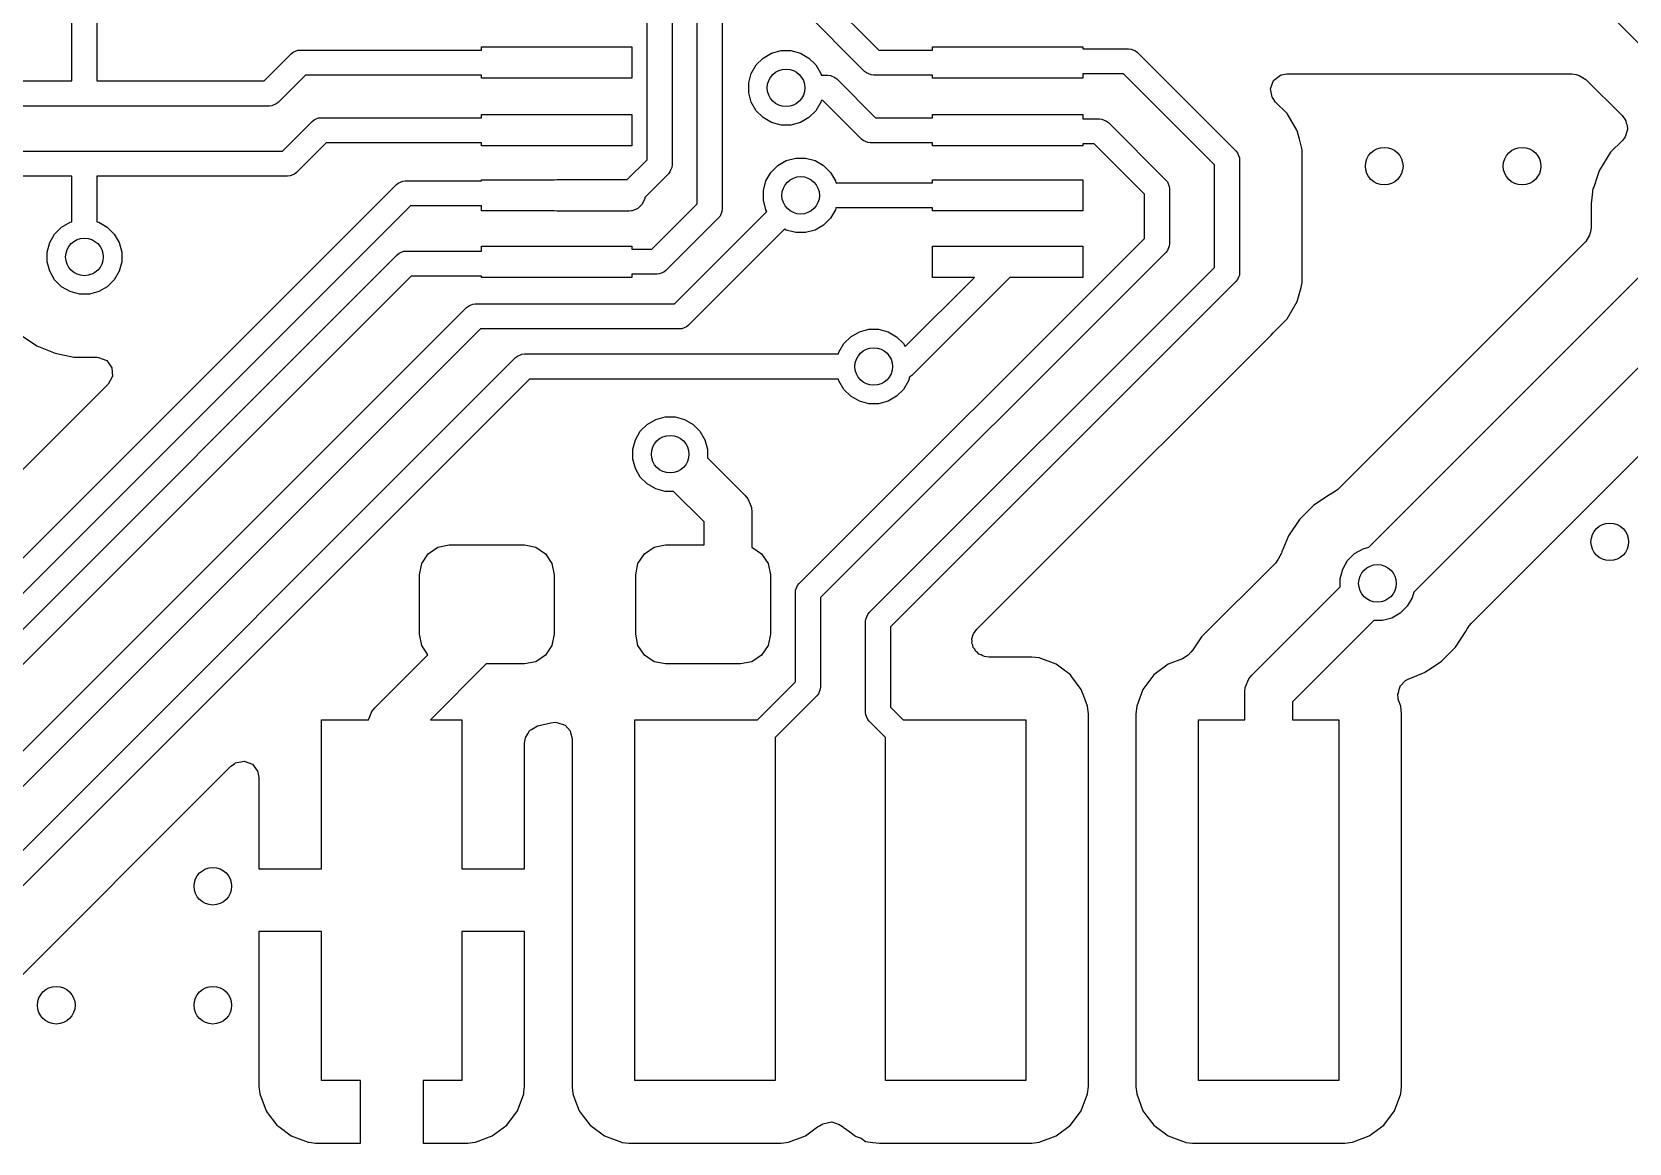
# Model space of a CAD drawing. Header units: millimetres. Extents: x 87.7 to 142.1, y -85.2 to -61.4.
# Drawn here: x 122.31 to 135.05, y -76.3 to -67.43 of the extents above; entities that cross this region are included whole.
import ezdxf

# ---------------------------------------------------------------- set-up
doc = ezdxf.new("R2010")
doc.units = ezdxf.units.MM
doc.layers.add('F.Cu', color=13, linetype='CONTINUOUS', true_color=0xc83434)

msp = doc.modelspace()

# ---------------------------------------------------------------- linework, layer by layer
at = {"layer": 'F.Cu', "linetype": 'CONTINUOUS'}
for p, q in [((127.4154, -64.3344), (127.4154, -68.490148)), ((122.625, -67.82), (122.625, -64.414238)), ((122.825, -64.45566), (122.825, -67.82)), ((127.2154, -68.448726), (127.2154, -64.524)), ((127.6154, -68.801778), (127.6154, -64.6136)), ((127.8154, -64.655021), (127.8154, -68.8432)), ((128.5945, -67.103078), (129.064622, -67.5732)), ((128.952489, -67.743911), (128.453078, -67.2445)), ((135.524908, -67.914711), (134.873396, -67.2632)), ((125.8954, -67.5732), (125.8954, -67.5482)), ((125.8954, -67.5482), (127.0954, -67.5482)), ((127.0954, -67.5482), (127.0954, -67.7982)), ((129.4954, -67.5732), (129.4954, -67.5482)), ((129.4954, -67.5482), (130.6954, -67.5482)), ((130.6954, -67.5482), (130.6954, -67.5632)), ((130.6954, -67.5632), (131.05918, -67.5632)), ((131.05918, -67.5632), (131.078689, -67.565121)), ((131.078689, -67.565121), (131.114737, -67.580053)), ((124.158578, -67.82), (124.376089, -67.602489)), ((124.376089, -67.602489), (124.391243, -67.590053)), ((124.391243, -67.590053), (124.427291, -67.575121)), ((124.427291, -67.575121), (124.4468, -67.5732)), ((124.4468, -67.5732), (125.8954, -67.5732)), ((128.047836, -67.760195), (128.086994, -67.692372)), ((128.086994, -67.692372), (128.142372, -67.636994)), ((128.142372, -67.636994), (128.210195, -67.597836)), ((128.210195, -67.597836), (128.285842, -67.577567)), ((128.285842, -67.577567), (128.364158, -67.577567)), ((128.364158, -67.577567), (128.439805, -67.597836)), ((128.439805, -67.597836), (128.507628, -67.636994)), ((128.507628, -67.636994), (128.563006, -67.692372)), ((128.563006, -67.692372), (128.602164, -67.760195)), ((129.064622, -67.5732), (129.4954, -67.5732)), ((131.114737, -67.580053), (131.129891, -67.592489)), ((131.129891, -67.592489), (131.916255, -68.378854)), ((115.357401, -67.82), (122.625, -67.82)), ((122.825, -67.82), (124.158578, -67.82)), ((124.488222, -67.7732), (124.270711, -67.990711)), ((125.8954, -67.7732), (124.488222, -67.7732)), ((125.8954, -67.7982), (125.8954, -67.7732)), ((127.0954, -67.7982), (125.8954, -67.7982)), ((128.027567, -67.835842), (128.047836, -67.760195)), ((128.602164, -67.760195), (128.606131, -67.775)), ((128.606131, -67.775), (128.659314, -67.775)), ((128.659314, -67.775), (128.678823, -67.776921)), ((128.678823, -67.776921), (128.714871, -67.791853)), ((128.714871, -67.791853), (128.730025, -67.804289)), ((128.730025, -67.804289), (129.038937, -68.1132)), ((128.967643, -67.756347), (128.952489, -67.743911)), ((129.003691, -67.771279), (128.967643, -67.756347)), ((129.0232, -67.7732), (129.003691, -67.771279)), ((129.4954, -67.7732), (129.0232, -67.7732)), ((129.4954, -67.7982), (129.4954, -67.7732)), ((130.6954, -67.7982), (129.4954, -67.7982)), ((131.017758, -67.7632), (130.6954, -67.7632)), ((130.6954, -67.7632), (130.6954, -67.7982)), ((131.745544, -68.490985), (131.017758, -67.7632)), ((132.191779, -67.881543), (132.216191, -67.816077)), ((132.216191, -67.816077), (132.272119, -67.774203)), ((132.272119, -67.774203), (132.276003, -67.772754)), ((132.276003, -67.772754), (132.279339, -67.771511)), ((132.279339, -67.771511), (132.322653, -67.7637)), ((132.322653, -67.7637), (134.596891, -67.7637)), ((134.596891, -67.7637), (134.631823, -67.768721)), ((134.631823, -67.768721), (134.657067, -67.776134)), ((134.657067, -67.776134), (134.709813, -67.80743)), ((134.709813, -67.80743), (134.999056, -68.096674)), ((128.027567, -67.914158), (128.027567, -67.835842)), ((128.047836, -67.989805), (128.027567, -67.914158)), ((132.206635, -67.949812), (132.191779, -67.881543)), ((122.725, -68.02), (115.31598, -68.02)), ((124.2, -68.02), (122.725, -68.02)), ((124.219509, -68.018079), (124.2, -68.02)), ((124.255557, -68.003147), (124.219509, -68.018079)), ((124.270711, -67.990711), (124.255557, -68.003147)), ((128.086994, -68.057628), (128.047836, -67.989805)), ((128.142372, -68.113006), (128.086994, -68.057628)), ((128.563006, -68.057628), (128.507628, -68.113006)), ((128.602164, -67.989805), (128.563006, -68.057628)), ((128.606131, -67.975), (128.602164, -67.989805)), ((128.617892, -67.975), (128.606131, -67.975)), ((128.926805, -68.283911), (128.617892, -67.975)), ((132.208399, -67.953043), (132.206635, -67.949812)), ((132.212057, -67.959741), (132.208399, -67.953043)), ((132.233204, -67.987987), (132.212057, -67.959741)), ((132.326057, -68.08084), (132.233204, -67.987987)), ((124.304978, -68.38), (124.542489, -68.142489)), ((124.542489, -68.142489), (124.557642, -68.130053)), ((124.557642, -68.130053), (124.570018, -68.124927)), ((124.570018, -68.124927), (124.593691, -68.115121)), ((124.593691, -68.115121), (124.6132, -68.1132)), ((124.6132, -68.1132), (125.8954, -68.1132)), ((125.8954, -68.1132), (125.8954, -68.0882)), ((125.8954, -68.0882), (127.0954, -68.0882)), ((127.0954, -68.0882), (127.0954, -68.3382)), ((128.210195, -68.152164), (128.142372, -68.113006)), ((128.285842, -68.172433), (128.210195, -68.152164)), ((128.364158, -68.172433), (128.285842, -68.172433)), ((128.439805, -68.152164), (128.364158, -68.172433)), ((128.507628, -68.113006), (128.439805, -68.152164)), ((129.038937, -68.1132), (129.4954, -68.1132)), ((129.4954, -68.1132), (129.4954, -68.0882)), ((129.4954, -68.0882), (130.6954, -68.0882)), ((130.6954, -68.0882), (130.6954, -68.1232)), ((130.6954, -68.1232), (130.82722, -68.1232)), ((130.82722, -68.1232), (130.846729, -68.125121)), ((130.846729, -68.125121), (130.882777, -68.140053)), ((130.882777, -68.140053), (130.897931, -68.152489)), ((130.897931, -68.152489), (131.356255, -68.610813)), ((132.326062, -68.080846), (132.326057, -68.08084)), ((132.326068, -68.080854), (132.326062, -68.080846)), ((132.402776, -68.213719), (132.326068, -68.080854)), ((134.999056, -68.096674), (135.020206, -68.124927)), ((135.020206, -68.124927), (135.027699, -68.138649)), ((135.027699, -68.138649), (135.031488, -68.156066)), ((135.031488, -68.156066), (135.040033, -68.171712)), ((135.040033, -68.171712), (135.042553, -68.206917)), ((124.654622, -68.3132), (124.417111, -68.550711)), ((125.8954, -68.3132), (124.654622, -68.3132)), ((125.8954, -68.3382), (125.8954, -68.3132)), ((128.941958, -68.296348), (128.926805, -68.283911)), ((128.978006, -68.311279), (128.941958, -68.296348)), ((128.997515, -68.3132), (128.978006, -68.311279)), ((129.4954, -68.3132), (128.997515, -68.3132)), ((129.4954, -68.3382), (129.4954, -68.3132)), ((130.785798, -68.3232), (130.6954, -68.3232)), ((130.6954, -68.3232), (130.6954, -68.3382)), ((131.185544, -68.722946), (130.785798, -68.3232)), ((132.405121, -68.21778), (132.402776, -68.213719)), ((132.423037, -68.284644), (132.405121, -68.21778)), ((132.446045, -68.370508), (132.423037, -68.284644)), ((135.002238, -68.294072), (134.906659, -68.389651)), ((135.018872, -68.27343), (135.002238, -68.294072)), ((135.023055, -68.266921), (135.018872, -68.27343)), ((135.042424, -68.208722), (135.023055, -68.266921)), ((135.042553, -68.206917), (135.042424, -68.208722)), ((115.125441, -68.38), (122.725, -68.38)), ((122.725, -68.38), (124.304978, -68.38)), ((127.0954, -68.3382), (125.8954, -68.3382)), ((127.057926, -68.6062), (127.2154, -68.448726)), ((128.259172, -68.495194), (128.326995, -68.456036)), ((128.326995, -68.456036), (128.402642, -68.435767)), ((128.402642, -68.435767), (128.480958, -68.435767)), ((128.480958, -68.435767), (128.556605, -68.456036)), ((128.556605, -68.456036), (128.624428, -68.495194)), ((130.6954, -68.3382), (129.4954, -68.3382)), ((131.916255, -68.378854), (131.928692, -68.394007)), ((131.928692, -68.394007), (131.942643, -68.42769)), ((131.942643, -68.42769), (131.943623, -68.430055)), ((131.943623, -68.430055), (131.945544, -68.449564)), ((131.945544, -68.449564), (131.945544, -69.350436)), ((132.446045, -68.540965), (132.446045, -68.370508)), ((134.906659, -68.389651), (134.817931, -68.533502)), ((122.625, -68.58), (115.08402, -68.58)), ((122.625, -68.943869), (122.625, -68.58)), ((124.3464, -68.58), (122.825, -68.58)), ((122.825, -68.58), (122.825, -68.943869)), ((124.365909, -68.578079), (124.3464, -68.58)), ((124.401957, -68.563147), (124.365909, -68.578079)), ((124.417111, -68.550711), (124.401957, -68.563147)), ((127.38611, -68.560859), (127.196908, -68.750061)), ((127.398547, -68.545706), (127.38611, -68.560859)), ((127.403929, -68.532712), (127.398547, -68.545706)), ((127.413479, -68.509657), (127.403929, -68.532712)), ((127.4154, -68.490148), (127.413479, -68.509657)), ((128.164636, -68.618395), (128.203794, -68.550572)), ((128.203794, -68.550572), (128.259172, -68.495194)), ((128.624428, -68.495194), (128.679806, -68.550572)), ((128.679806, -68.550572), (128.718964, -68.618395)), ((131.745544, -69.309014), (131.745544, -68.490985)), ((132.446044, -68.541016), (132.446045, -68.540965)), ((132.446044, -69.271379), (132.446044, -68.541016)), ((134.802097, -68.578718), (134.772124, -68.669167)), ((134.816088, -68.536493), (134.802097, -68.578715)), ((134.802097, -68.578715), (134.802097, -68.578718)), ((134.816091, -68.536485), (134.816088, -68.536493)), ((134.817931, -68.533502), (134.816091, -68.536485)), ((120.642598, -73.22), (125.215109, -68.647489)), ((125.215109, -68.647489), (125.230263, -68.635053)), ((125.230263, -68.635053), (125.266311, -68.620121)), ((125.266311, -68.620121), (125.28582, -68.6182)), ((125.28582, -68.6182), (125.8954, -68.6182)), ((125.8954, -68.6182), (125.8954, -68.6082)), ((125.8954, -68.6082), (126.475092, -68.6082)), ((126.475092, -68.6082), (126.4954, -68.6062)), ((126.4954, -68.6062), (127.057926, -68.6062)), ((128.144367, -68.694042), (128.164636, -68.618395)), ((128.144367, -68.772358), (128.144367, -68.694042)), ((128.718964, -68.618395), (128.722931, -68.6332)), ((128.722931, -68.6332), (129.4954, -68.6332)), ((129.4954, -68.6332), (129.4954, -68.6082)), ((129.4954, -68.6082), (130.6954, -68.6082)), ((130.6954, -68.6082), (130.6954, -68.8582)), ((131.356255, -68.610813), (131.368691, -68.625967)), ((131.368691, -68.625967), (131.383623, -68.662015)), ((131.383623, -68.662015), (131.385544, -68.681524)), ((131.385544, -68.681524), (131.385544, -69.118476)), ((134.761184, -68.706521), (134.7515, -68.801305)), ((134.761367, -68.702919), (134.761184, -68.706521)), ((134.76219, -68.696673), (134.761367, -68.702919)), ((134.763677, -68.682112), (134.76219, -68.696673)), ((134.772124, -68.669167), (134.763677, -68.682112)), ((125.327242, -68.8182), (120.754731, -73.390711)), ((125.8954, -68.8182), (125.327242, -68.8182)), ((125.8954, -68.8582), (125.8954, -68.8182)), ((127.142905, -68.838797), (127.097124, -68.85776)), ((127.177945, -68.803757), (127.142905, -68.838797)), ((127.196908, -68.757976), (127.177945, -68.803757)), ((127.196908, -68.750061), (127.196908, -68.757976)), ((127.253978, -69.1632), (127.6154, -68.801778)), ((128.164636, -68.848005), (128.144367, -68.772358)), ((128.722931, -68.8332), (128.718964, -68.848005)), ((129.4954, -68.8332), (128.722931, -68.8332)), ((129.4954, -68.8582), (129.4954, -68.8332)), ((131.185544, -69.077054), (131.185544, -68.722946)), ((134.7515, -68.801305), (134.7515, -68.989782)), ((122.542372, -68.986994), (122.610195, -68.947836)), ((122.610195, -68.947836), (122.625, -68.943869)), ((122.825, -68.943869), (122.839805, -68.947836)), ((122.839805, -68.947836), (122.907628, -68.986994)), ((126.475092, -68.8582), (125.8954, -68.8582)), ((126.4954, -68.8602), (126.475092, -68.8582)), ((127.072348, -68.8602), (126.4954, -68.8602)), ((127.092656, -68.8582), (127.072348, -68.8602)), ((127.0954, -68.8582), (127.092656, -68.8582)), ((127.097124, -68.85776), (127.0954, -68.857929)), ((127.0954, -68.857929), (127.0954, -68.8582)), ((127.786111, -68.91391), (127.366111, -69.333911)), ((127.433578, -69.6), (128.172299, -68.861278)), ((127.798547, -68.898757), (127.786111, -68.91391)), ((127.813479, -68.862709), (127.798547, -68.898757)), ((127.8154, -68.8432), (127.813479, -68.862709)), ((128.172299, -68.861278), (128.164636, -68.848005)), ((128.679806, -68.915828), (128.624428, -68.971206)), ((128.718964, -68.848005), (128.679806, -68.915828)), ((130.6954, -68.8582), (129.4954, -68.8582)), ((122.447836, -69.110195), (122.486994, -69.042372)), ((122.486994, -69.042372), (122.542372, -68.986994)), ((122.907628, -68.986994), (122.963006, -69.042372)), ((122.963006, -69.042372), (123.002164, -69.110195)), ((128.313721, -69.0027), (127.545711, -69.770711)), ((128.326995, -69.010364), (128.313721, -69.0027)), ((128.402642, -69.030633), (128.326995, -69.010364)), ((128.480958, -69.030633), (128.402642, -69.030633)), ((128.429289, -71.833309), (131.185544, -69.077054)), ((128.556605, -69.010364), (128.480958, -69.030633)), ((128.624428, -68.971206), (128.556605, -69.010364)), ((134.739064, -69.04996), (134.707769, -69.102704)), ((134.746476, -69.024719), (134.739064, -69.04996)), ((134.7515, -68.989785), (134.746476, -69.024719)), ((134.7515, -68.989782), (134.751499, -68.989784)), ((134.751499, -68.989784), (134.7515, -68.989785)), ((120.808284, -73.62), (125.220794, -69.207489)), ((122.427567, -69.185842), (122.447836, -69.110195)), ((122.427567, -69.264158), (122.427567, -69.185842)), ((123.002164, -69.110195), (123.022433, -69.185842)), ((123.022433, -69.185842), (123.022433, -69.264158)), ((125.220794, -69.207489), (125.235948, -69.195053)), ((125.235948, -69.195053), (125.242138, -69.192489)), ((125.242138, -69.192489), (125.271996, -69.180121)), ((125.271996, -69.180121), (125.291505, -69.1782)), ((125.291505, -69.1782), (125.8954, -69.1782)), ((125.8954, -69.1782), (125.8954, -69.1382)), ((125.8954, -69.1382), (127.0954, -69.1382)), ((127.0954, -69.1382), (127.0954, -69.1632)), ((127.0954, -69.1632), (127.253978, -69.1632)), ((131.356255, -69.189187), (128.6, -71.945442)), ((129.4954, -69.3882), (129.4954, -69.1382)), ((129.4954, -69.1382), (130.6954, -69.1382)), ((130.6954, -69.1382), (130.6954, -69.3882)), ((131.368691, -69.174033), (131.356255, -69.189187)), ((131.372382, -69.165122), (131.368691, -69.174033)), ((131.383623, -69.137985), (131.372382, -69.165122)), ((131.385544, -69.118476), (131.383623, -69.137985)), ((134.707769, -69.102704), (132.72943, -71.081042)), ((122.447836, -69.339805), (122.427567, -69.264158)), ((122.486994, -69.407628), (122.447836, -69.339805)), ((123.002164, -69.339805), (122.963006, -69.407628)), ((123.022433, -69.264158), (123.002164, -69.339805)), ((127.350957, -69.346347), (127.314909, -69.361279)), ((127.366111, -69.333911), (127.350957, -69.346347)), ((128.989269, -72.065289), (131.745544, -69.309014)), ((132.446044, -69.429494), (132.446044, -69.271379)), ((132.975694, -71.542595), (135.252, -69.26629)), ((125.332927, -69.3782), (120.920417, -73.790711)), ((122.542372, -69.463006), (122.486994, -69.407628)), ((122.610195, -69.502164), (122.542372, -69.463006)), ((122.907628, -69.463006), (122.839805, -69.502164)), ((122.963006, -69.407628), (122.907628, -69.463006)), ((125.8954, -69.3782), (125.332927, -69.3782)), ((125.8954, -69.3882), (125.8954, -69.3782)), ((127.0954, -69.3882), (125.8954, -69.3882)), ((127.2954, -69.3632), (127.0954, -69.3632)), ((127.0954, -69.3632), (127.0954, -69.3882)), ((127.314909, -69.361279), (127.2954, -69.3632)), ((131.916254, -69.421147), (129.15998, -72.177421)), ((129.276475, -69.940702), (129.828978, -69.3882)), ((130.111822, -69.3882), (129.329311, -70.170711)), ((129.828978, -69.3882), (129.4954, -69.3882)), ((130.6954, -69.3882), (130.111822, -69.3882)), ((131.928691, -69.405994), (131.916254, -69.421147)), ((131.937159, -69.38555), (131.928691, -69.405994)), ((131.943623, -69.369945), (131.937159, -69.38555)), ((131.945544, -69.350436), (131.943623, -69.369945)), ((132.405121, -69.58222), (132.435668, -69.468216)), ((132.435668, -69.468216), (132.446044, -69.429494)), ((122.685842, -69.522433), (122.610195, -69.502164)), ((122.764158, -69.522433), (122.685842, -69.522433)), ((122.839805, -69.502164), (122.764158, -69.522433)), ((125.79982, -69.612479), (125.825311, -69.601921)), ((125.825311, -69.601921), (125.84482, -69.6)), ((125.84482, -69.6), (127.433578, -69.6)), ((132.326064, -69.719152), (132.405121, -69.58222)), ((135.67371, -69.563), (133.334904, -71.901805)), ((120.550578, -74.85282), (125.774109, -69.62929)), ((125.774109, -69.62929), (125.789262, -69.616853)), ((125.789262, -69.616853), (125.79982, -69.612479)), ((132.21426, -69.830956), (132.326064, -69.719152)), ((125.886241, -69.8), (120.662711, -75.023531)), ((122.214711, -69.846789), (122.345814, -69.93439)), ((127.475, -69.8), (125.886241, -69.8)), ((127.494509, -69.798079), (127.475, -69.8)), ((127.530557, -69.783147), (127.494509, -69.798079)), ((127.545711, -69.770711), (127.530557, -69.783147)), ((128.842372, -69.861994), (128.910195, -69.822836)), ((128.910195, -69.822836), (128.985842, -69.802567)), ((128.985842, -69.802567), (129.064158, -69.802567)), ((129.064158, -69.802567), (129.139805, -69.822836)), ((129.139805, -69.822836), (129.207628, -69.861994)), ((130.423816, -71.621399), (132.196816, -69.848396)), ((132.196816, -69.848396), (132.196823, -69.848392)), ((132.196823, -69.848392), (132.214259, -69.830956)), ((132.214259, -69.830956), (132.21426, -69.830956)), ((122.345814, -69.93439), (122.345827, -69.934397)), ((122.345827, -69.934397), (122.491498, -69.994735)), ((128.743869, -70), (128.747836, -69.985195)), ((128.747836, -69.985195), (128.786994, -69.917372)), ((128.786994, -69.917372), (128.842372, -69.861994)), ((129.207628, -69.861994), (129.263006, -69.917372)), ((129.263006, -69.917372), (129.276475, -69.940702)), ((120.780558, -75.4148), (126.16607, -70.029289)), ((122.491498, -69.994735), (122.491503, -69.994737)), ((122.491503, -69.994737), (122.640829, -70.02444)), ((122.640829, -70.02444), (122.646153, -70.025499)), ((122.646153, -70.025499), (122.646156, -70.0255)), ((122.646156, -70.0255), (122.646158, -70.0255)), ((122.646158, -70.0255), (122.803839, -70.0255)), ((122.803839, -70.0255), (122.803842, -70.0255)), ((122.803842, -70.0255), (122.805877, -70.025095)), ((122.805877, -70.025095), (122.814856, -70.02526)), ((122.814856, -70.02526), (122.816466, -70.025765)), ((122.816466, -70.025765), (122.823617, -70.025732)), ((122.823617, -70.025732), (122.838193, -70.027035)), ((122.838193, -70.027035), (122.903211, -70.052615)), ((122.903211, -70.052615), (122.944079, -70.109285)), ((122.944079, -70.109285), (122.947828, -70.179026)), ((126.16607, -70.029289), (126.181223, -70.016852)), ((126.181223, -70.016852), (126.217271, -70.001921)), ((126.217271, -70.001921), (126.23678, -70)), ((126.23678, -70), (128.743869, -70)), ((133.796454, -72.148068), (135.832103, -70.112419)), ((122.914289, -70.240494), (120.484211, -72.670573)), ((126.278201, -70.2), (120.892691, -75.585511)), ((122.947292, -70.181297), (122.914289, -70.240494)), ((122.947828, -70.179026), (122.947292, -70.181297)), ((128.743869, -70.2), (126.278201, -70.2)), ((128.747836, -70.214805), (128.743869, -70.2)), ((128.786994, -70.282628), (128.747836, -70.214805)), ((129.302164, -70.214805), (129.263006, -70.282628)), ((129.310208, -70.184782), (129.302164, -70.214805)), ((129.314157, -70.183147), (129.310208, -70.184782)), ((129.329311, -70.170711), (129.314157, -70.183147)), ((128.842372, -70.338006), (128.786994, -70.282628)), ((128.910195, -70.377164), (128.842372, -70.338006)), ((129.207628, -70.338006), (129.139805, -70.377164)), ((129.263006, -70.282628), (129.207628, -70.338006)), ((128.985842, -70.397433), (128.910195, -70.377164)), ((129.064158, -70.397433), (128.985842, -70.397433)), ((129.139805, -70.377164), (129.064158, -70.397433)), ((127.122836, -70.685195), (127.161994, -70.617372)), ((127.161994, -70.617372), (127.217372, -70.561994)), ((127.217372, -70.561994), (127.285195, -70.522836)), ((127.285195, -70.522836), (127.360842, -70.502567)), ((127.360842, -70.502567), (127.439158, -70.502567)), ((127.439158, -70.502567), (127.514805, -70.522836)), ((127.514805, -70.522836), (127.582628, -70.561994)), ((127.582628, -70.561994), (127.638006, -70.617372)), ((127.638006, -70.617372), (127.677164, -70.685195)), ((127.102567, -70.760842), (127.122836, -70.685195)), ((127.677164, -70.685195), (127.697433, -70.760842)), ((127.102567, -70.839158), (127.102567, -70.760842)), ((127.122836, -70.914805), (127.102567, -70.839158)), ((127.697433, -70.760842), (127.697433, -70.828025)), ((127.697433, -70.828025), (127.997204, -71.127796)), ((127.161994, -70.982628), (127.122836, -70.914805)), ((127.217372, -71.038006), (127.161994, -70.982628)), ((127.285195, -71.077164), (127.217372, -71.038006)), ((127.360842, -71.097433), (127.285195, -71.077164)), ((127.428025, -71.097433), (127.360842, -71.097433)), ((127.672, -71.341408), (127.428025, -71.097433)), ((127.997204, -71.127796), (128.020896, -71.156664)), ((132.666568, -71.122357), (132.535467, -71.209955)), ((132.666569, -71.122356), (132.666568, -71.122357)), ((132.666571, -71.122355), (132.666569, -71.122356)), ((132.666575, -71.122352), (132.666571, -71.122355)), ((132.669292, -71.121227), (132.666575, -71.122352)), ((132.690729, -71.109768), (132.669292, -71.121227)), ((132.710643, -71.096461), (132.690729, -71.109768)), ((132.72943, -71.081042), (132.710643, -71.096461)), ((128.020896, -71.156664), (128.038767, -71.199809)), ((128.038767, -71.199809), (128.04934, -71.225335)), ((128.04934, -71.225335), (128.053, -71.2625)), ((132.535452, -71.209966), (132.423967, -71.321451)), ((132.535458, -71.209961), (132.535452, -71.209966)), ((132.535467, -71.209955), (132.535458, -71.209961)), ((127.672, -71.525), (127.672, -71.341408)), ((128.053, -71.2625), (128.053, -71.543002)), ((132.423961, -71.321458), (132.336363, -71.452557)), ((132.423962, -71.321457), (132.423961, -71.321458)), ((132.423967, -71.321451), (132.423962, -71.321457)), ((132.33635, -71.45258), (132.283514, -71.580139)), ((132.336353, -71.452574), (132.33635, -71.45258)), ((132.336363, -71.452557), (132.336353, -71.452574)), ((125.418079, -71.671613), (125.469562, -71.594562)), ((125.469562, -71.594562), (125.546613, -71.543079)), ((125.546613, -71.543079), (125.6375, -71.525)), ((125.6375, -71.525), (126.2375, -71.525)), ((126.2375, -71.525), (126.328387, -71.543079)), ((126.328387, -71.543079), (126.405438, -71.594562)), ((126.405438, -71.594562), (126.456921, -71.671613)), ((127.143079, -71.671613), (127.194562, -71.594562)), ((127.194562, -71.594562), (127.271613, -71.543079)), ((127.271613, -71.543079), (127.3625, -71.525)), ((127.3625, -71.525), (127.672, -71.525)), ((128.053, -71.543002), (128.053387, -71.543079)), ((128.053387, -71.543079), (128.130438, -71.594562)), ((128.130438, -71.594562), (128.181921, -71.671613)), ((129.847554, -72.19766), (130.423816, -71.621399)), ((132.25322, -71.639066), (132.23105, -71.669225)), ((132.278804, -71.590208), (132.25322, -71.639066)), ((132.283514, -71.580139), (132.278804, -71.590208)), ((132.807744, -71.649122), (132.863122, -71.593744)), ((132.863122, -71.593744), (132.930945, -71.554586)), ((132.930945, -71.554586), (132.975694, -71.542595)), ((125.4, -71.7625), (125.418079, -71.671613)), ((125.4, -72.2375), (125.4, -71.7625)), ((126.456921, -71.671613), (126.475, -71.7625)), ((126.475, -71.7625), (126.475, -72.2375)), ((127.125, -71.7625), (127.143079, -71.671613)), ((127.125, -72.2375), (127.125, -71.7625)), ((128.181921, -71.671613), (128.2, -71.7625)), ((128.2, -71.7625), (128.2, -72.2375)), ((132.23105, -71.669225), (131.641277, -72.258998)), ((132.748317, -71.792592), (132.768586, -71.716945)), ((132.768586, -71.716945), (132.807744, -71.649122)), ((128.4, -71.90402), (128.401921, -71.884511)), ((128.401921, -71.884511), (128.416853, -71.848463)), ((128.416853, -71.848463), (128.429289, -71.833309)), ((132.043296, -72.564796), (132.748317, -71.859775)), ((132.748317, -71.859775), (132.748317, -71.792592)), ((128.4, -72.616578), (128.4, -71.90402)), ((128.6, -71.945442), (128.6, -72.658)), ((133.283756, -72.014378), (133.228378, -72.069756)), ((133.322914, -71.946555), (133.283756, -72.014378)), ((133.334904, -71.901805), (133.322914, -71.946555)), ((128.95998, -72.136), (128.961901, -72.116491)), ((128.95998, -72.86198), (128.95998, -72.136)), ((128.961901, -72.116491), (128.976833, -72.080443)), ((128.976833, -72.080443), (128.989269, -72.065289)), ((133.017725, -72.129183), (132.3685, -72.778408)), ((133.084908, -72.129183), (133.017725, -72.129183)), ((133.160555, -72.108914), (133.084908, -72.129183)), ((133.228378, -72.069756), (133.160555, -72.108914)), ((133.781037, -72.166854), (133.796454, -72.148068)), ((125.418079, -72.328387), (125.4, -72.2375)), ((126.475, -72.2375), (126.456921, -72.328387)), ((127.143079, -72.328387), (127.125, -72.2375)), ((128.2, -72.2375), (128.181921, -72.328387)), ((129.15998, -72.177421), (129.15998, -72.820558)), ((129.809314, -72.274671), (129.819253, -72.240815)), ((129.811851, -72.292314), (129.809314, -72.274671)), ((129.819253, -72.240815), (129.822445, -72.233824)), ((129.822445, -72.233824), (129.847554, -72.19766)), ((131.641261, -72.259015), (131.57204, -72.362613)), ((131.641277, -72.258998), (131.641261, -72.259015)), ((133.667539, -72.342039), (133.755144, -72.210929)), ((133.755144, -72.210929), (133.762254, -72.193761)), ((133.762254, -72.193761), (133.768537, -72.184125)), ((133.768537, -72.184125), (133.772731, -72.180538)), ((133.772731, -72.180538), (133.773832, -72.178773)), ((133.773308, -72.178423), (133.777921, -72.171517)), ((133.773832, -72.178773), (133.773308, -72.178423)), ((133.777921, -72.171517), (133.777923, -72.171516)), ((133.777923, -72.171516), (133.781037, -72.166854)), ((125.043296, -72.824796), (125.466795, -72.401296)), ((125.466795, -72.401296), (125.418079, -72.328387)), ((126.405438, -72.405438), (126.328387, -72.456921)), ((126.456921, -72.328387), (126.405438, -72.405438)), ((127.194562, -72.405438), (127.143079, -72.328387)), ((127.271613, -72.456921), (127.194562, -72.405438)), ((128.130438, -72.405438), (128.053387, -72.456921)), ((128.181921, -72.328387), (128.130438, -72.405438)), ((129.809315, -72.30996), (129.811851, -72.292314)), ((129.816722, -72.32618), (129.809315, -72.30996)), ((129.819261, -72.343829), (129.816722, -72.32618)), ((129.830934, -72.357299), (129.819261, -72.343829)), ((129.83834, -72.373516), (129.830934, -72.357299)), ((129.853341, -72.383156), (129.83834, -72.373516)), ((129.865018, -72.396631), (129.853341, -72.383156)), ((129.882121, -72.401652), (129.865018, -72.396631)), ((129.897118, -72.41129), (129.882121, -72.401652)), ((131.533576, -72.40486), (131.488464, -72.434133)), ((131.557384, -72.380631), (131.533576, -72.40486)), ((131.57204, -72.362613), (131.557384, -72.380631)), ((133.580938, -72.42864), (133.667539, -72.342039)), ((125.931908, -72.475), (125.486908, -72.92)), ((126.2375, -72.475), (125.931908, -72.475)), ((126.328387, -72.456921), (126.2375, -72.475)), ((127.3625, -72.475), (127.271613, -72.456921)), ((127.9625, -72.475), (127.3625, -72.475)), ((128.053387, -72.456921), (127.9625, -72.475)), ((129.907972, -72.414477), (129.897118, -72.41129)), ((129.942907, -72.4195), (129.907972, -72.414477)), ((130.284841, -72.4195), (129.942907, -72.4195)), ((130.285865, -72.4195), (130.284841, -72.4195)), ((130.285873, -72.4195), (130.285865, -72.4195)), ((130.285881, -72.4195), (130.285873, -72.4195)), ((130.285883, -72.419501), (130.285881, -72.4195)), ((130.345483, -72.425908), (130.285883, -72.419501)), ((130.480328, -72.476202), (130.345482, -72.425908)), ((130.345482, -72.425908), (130.345483, -72.425908)), ((130.48033, -72.476203), (130.480328, -72.476202)), ((130.480332, -72.476204), (130.48033, -72.476203)), ((130.480335, -72.476206), (130.480332, -72.476204)), ((130.522529, -72.507793), (130.480335, -72.476206)), ((130.595542, -72.56245), (130.522529, -72.507793)), ((131.375665, -72.476205), (131.260456, -72.56245)), ((131.375666, -72.476204), (131.375665, -72.476205)), ((131.488464, -72.434133), (131.375666, -72.476204)), ((133.424661, -72.541323), (133.474836, -72.507797)), ((133.474836, -72.507797), (133.556039, -72.453539)), ((133.556039, -72.453539), (133.580938, -72.42864)), ((128.096579, -72.92), (128.4, -72.616578)), ((128.6, -72.658), (128.598079, -72.677509)), ((130.595548, -72.562456), (130.595542, -72.56245)), ((130.606385, -72.576932), (130.595548, -72.562456)), ((130.681793, -72.677664), (130.606385, -72.576932)), ((131.26045, -72.562456), (131.174205, -72.677665)), ((131.260456, -72.56245), (131.26045, -72.562456)), ((131.9875, -72.6995), (131.99116, -72.662335)), ((131.99116, -72.662335), (132.019605, -72.593664)), ((132.019605, -72.593664), (132.043296, -72.564796)), ((133.219766, -72.680085), (133.226522, -72.656092)), ((133.22539, -72.655476), (133.225876, -72.654584)), ((133.226522, -72.656092), (133.22539, -72.655476)), ((133.225876, -72.654584), (133.227424, -72.652889)), ((133.227424, -72.652889), (133.227984, -72.650901)), ((133.227984, -72.650901), (133.227996, -72.650882)), ((133.227996, -72.650882), (133.229233, -72.64891)), ((133.229233, -72.64891), (133.230394, -72.649638)), ((133.230394, -72.649638), (133.265878, -72.610804)), ((133.265878, -72.610804), (133.270619, -72.607636)), ((133.270619, -72.607636), (133.29204, -72.596187)), ((133.29204, -72.596187), (133.363721, -72.566497)), ((133.363721, -72.566497), (133.363723, -72.566496)), ((133.363723, -72.566496), (133.363724, -72.566496)), ((133.363724, -72.566496), (133.373477, -72.562456)), ((133.373477, -72.562456), (133.420901, -72.542812)), ((133.420901, -72.542812), (133.424035, -72.541643)), ((133.424035, -72.541643), (133.424661, -72.541323)), ((128.570711, -72.72871), (128.238, -73.061421)), ((128.583148, -72.713557), (128.570711, -72.72871)), ((128.598079, -72.677509), (128.583148, -72.713557)), ((130.681795, -72.677668), (130.681793, -72.677664)), ((130.681797, -72.677671), (130.681795, -72.677668)), ((130.681798, -72.677673), (130.681797, -72.677671)), ((130.706699, -72.744439), (130.681798, -72.677673)), ((130.712661, -72.760423), (130.706699, -72.744439)), ((130.732091, -72.812517), (130.712661, -72.760423)), ((131.174203, -72.677668), (131.123908, -72.812516)), ((131.174205, -72.677665), (131.174203, -72.677668)), ((131.9875, -72.92), (131.9875, -72.6995)), ((132.3685, -72.778408), (132.3685, -72.92)), ((133.208811, -72.721203), (133.209217, -72.712987)), ((133.212408, -72.744407), (133.208811, -72.721203)), ((133.209217, -72.712987), (133.210485, -72.713049)), ((133.210485, -72.713049), (133.21541, -72.695557)), ((133.211764, -72.754894), (133.212408, -72.744407)), ((133.213598, -72.762936), (133.211764, -72.754894)), ((133.232091, -72.812517), (133.213598, -72.762936)), ((133.21541, -72.695557), (133.21605, -72.685156)), ((133.21605, -72.685156), (133.219766, -72.680085)), ((124.992127, -72.92), (125.019605, -72.853664)), ((125.019605, -72.853664), (125.043296, -72.824796)), ((128.961901, -72.881489), (128.95998, -72.86198)), ((128.976833, -72.917537), (128.961901, -72.881489)), ((128.989269, -72.932691), (128.976833, -72.917537)), ((129.15998, -72.820558), (129.259422, -72.92)), ((130.738499, -72.872128), (130.732091, -72.812517)), ((130.7385, -75.847873), (130.738499, -72.872128)), ((131.123908, -72.812516), (131.1175, -72.872125)), ((131.1175, -72.872125), (131.1175, -75.847876)), ((133.238499, -72.872128), (133.232091, -72.812517)), ((133.238499, -72.92737), (133.238499, -72.872128)), ((124.618, -74.11), (124.618, -72.92)), ((124.618, -72.92), (124.992127, -72.92)), ((125.486908, -72.92), (125.738, -72.92)), ((125.738, -72.92), (125.738, -74.11)), ((126.247283, -73.060086), (126.264667, -73.03277)), ((126.264667, -73.03277), (126.278644, -73.008576)), ((126.277838, -73.007805), (126.279853, -73.005696)), ((126.278644, -73.008576), (126.277838, -73.007805)), ((126.279853, -73.005696), (126.27986, -73.005691)), ((126.27986, -73.005691), (126.281398, -73.004081)), ((126.281398, -73.004081), (126.281778, -73.003862)), ((126.281778, -73.003862), (126.282025, -73.003629)), ((126.282025, -73.003629), (126.282081, -73.003688)), ((126.282081, -73.003688), (126.28381, -73.002693)), ((126.28381, -73.002693), (126.284798, -73.001142)), ((126.284798, -73.001142), (126.293448, -72.997145)), ((126.293448, -72.997145), (126.341944, -72.969228)), ((126.341944, -72.969228), (126.447114, -72.943868)), ((126.447114, -72.943868), (126.482237, -72.940564)), ((126.482237, -72.940564), (126.494367, -72.941159)), ((126.494367, -72.941159), (126.49437, -72.941158)), ((126.49437, -72.941158), (126.496392, -72.941258)), ((126.496392, -72.941258), (126.562387, -72.964203)), ((126.562387, -72.964203), (126.601268, -73.009738)), ((126.601268, -73.009738), (126.602177, -73.011561)), ((126.602177, -73.011561), (126.602179, -73.011564)), ((126.602179, -73.011564), (126.604451, -73.016119)), ((126.604451, -73.016119), (126.605034, -73.018592)), ((126.605034, -73.018592), (126.6055, -73.019186)), ((126.6055, -73.019186), (126.605716, -73.021484)), ((126.605716, -73.021484), (126.6175, -73.071487)), ((127.118, -75.8), (127.118, -72.92)), ((127.118, -72.92), (128.096579, -72.92)), ((129.118, -73.061421), (128.989269, -72.932691)), ((129.259422, -72.92), (130.238, -72.92)), ((130.238, -72.92), (130.238, -75.8)), ((131.618, -75.8), (131.618, -72.92)), ((131.618, -72.92), (131.9875, -72.92)), ((132.3685, -72.92), (132.738, -72.92)), ((132.738, -72.92), (132.738, -75.8)), ((133.2385, -75.847873), (133.238499, -72.92737)), ((126.238, -73.109774), (126.24287, -73.075364)), ((126.238, -74.11), (126.238, -73.109774)), ((126.24287, -73.075364), (126.242948, -73.075093)), ((126.242948, -73.075093), (126.246267, -73.06379)), ((126.246267, -73.06379), (126.246377, -73.06322)), ((126.246377, -73.06322), (126.247283, -73.060086)), ((126.6175, -73.071487), (126.6175, -75.847876)), ((128.238, -73.061421), (128.238, -75.8)), ((129.118, -75.8), (129.118, -73.061421)), ((121.539304, -75.646708), (123.893715, -73.292298)), ((123.893715, -73.292298), (123.921964, -73.271151)), ((123.921964, -73.271151), (123.931893, -73.265729)), ((123.931893, -73.265729), (124.000165, -73.250878)), ((124.000165, -73.250878), (124.065629, -73.275295)), ((124.065629, -73.275295), (124.107501, -73.331228)), ((124.107501, -73.331228), (124.110182, -73.338416)), ((124.110182, -73.338416), (124.118, -73.38175)), ((124.118, -73.38175), (124.118, -74.11)), ((124.118, -74.11), (124.618, -74.11)), ((125.738, -74.11), (126.238, -74.11)), ((124.618, -74.61), (124.118, -74.61)), ((124.118, -74.61), (124.118, -75.847852)), ((124.618, -75.8), (124.618, -74.61)), ((126.238, -74.61), (125.738, -74.61)), ((125.738, -74.61), (125.738, -75.8)), ((126.238, -75.847827), (126.238, -74.61)), ((124.118, -75.847852), (124.1244, -75.90737)), ((124.928, -75.8), (124.618, -75.8)), ((124.928, -76.3), (124.928, -75.8)), ((125.738, -75.8), (125.428, -75.8)), ((125.428, -75.8), (125.428, -76.3)), ((126.233231, -75.892182), (126.237998, -75.84786)), ((126.237998, -75.84786), (126.238, -75.847827)), ((126.6175, -75.847876), (126.617659, -75.849806)), ((126.617659, -75.849806), (126.617885, -75.851454)), ((126.617885, -75.851454), (126.623907, -75.907482)), ((128.238, -75.8), (127.118, -75.8)), ((130.238, -75.8), (129.118, -75.8)), ((130.732091, -75.907483), (130.7385, -75.847873)), ((131.1175, -75.847876), (131.117659, -75.849806)), ((131.117659, -75.849806), (131.117885, -75.851454)), ((131.117885, -75.851454), (131.123907, -75.907482)), ((132.738, -75.8), (131.618, -75.8)), ((133.232091, -75.907483), (133.2385, -75.847873)), ((124.1244, -75.90737), (124.124401, -75.907372)), ((124.124401, -75.907372), (124.124403, -75.907379)), ((124.124403, -75.907379), (124.174645, -76.042086)), ((126.181354, -76.042086), (126.231596, -75.907379)), ((126.231596, -75.907379), (126.231598, -75.907372)), ((126.231598, -75.907372), (126.233231, -75.892182)), ((126.623907, -75.907482), (126.640253, -75.951307)), ((126.640253, -75.951307), (126.674202, -76.042328)), ((130.681796, -76.042331), (130.732091, -75.907483)), ((131.123907, -75.907482), (131.140253, -75.951307)), ((131.140253, -75.951307), (131.174202, -76.042328)), ((133.181796, -76.042331), (133.232091, -75.907483)), ((124.174645, -76.042086), (124.174649, -76.042093)), ((124.174649, -76.042093), (124.184717, -76.055542)), ((124.184717, -76.055542), (124.260807, -76.157185)), ((126.09519, -76.157187), (126.18135, -76.042093)), ((126.18135, -76.042093), (126.181354, -76.042086)), ((126.674202, -76.042328), (126.674206, -76.042335)), ((126.674206, -76.042335), (126.705893, -76.084663)), ((126.705893, -76.084663), (126.76045, -76.157542)), ((130.595546, -76.157546), (130.681796, -76.042331)), ((131.174202, -76.042328), (131.174206, -76.042335)), ((131.174206, -76.042335), (131.205893, -76.084663)), ((131.205893, -76.084663), (131.26045, -76.157542)), ((133.095546, -76.157546), (133.181796, -76.042331)), ((124.260807, -76.157185), (124.260813, -76.157191)), ((124.260813, -76.157191), (124.275844, -76.168443)), ((124.275844, -76.168443), (124.375906, -76.24335)), ((125.980093, -76.24335), (126.095187, -76.15719)), ((126.095187, -76.15719), (126.09519, -76.157187)), ((126.76045, -76.157542), (126.760452, -76.157544)), ((126.760452, -76.157544), (126.760455, -76.157547)), ((126.760455, -76.157547), (126.875664, -76.243793)), ((128.480331, -76.243796), (128.576653, -76.171688)), ((128.576653, -76.171688), (128.59148, -76.162156)), ((128.59148, -76.162156), (128.604675, -76.154942)), ((128.604675, -76.154942), (128.604676, -76.154943)), ((128.604676, -76.154943), (128.61184, -76.151026)), ((128.61184, -76.151026), (128.61964, -76.146763)), ((128.61964, -76.146763), (128.687905, -76.13188)), ((128.687905, -76.13188), (128.689679, -76.132006)), ((128.689679, -76.132006), (128.747925, -76.151377)), ((128.747925, -76.151377), (128.774482, -76.168443)), ((128.774482, -76.168443), (128.781749, -76.173487)), ((128.781749, -76.173487), (128.833147, -76.211964)), ((128.833147, -76.211964), (128.868576, -76.238486)), ((130.480331, -76.243796), (130.595546, -76.157546)), ((131.26045, -76.157542), (131.260452, -76.157544)), ((131.260452, -76.157544), (131.260455, -76.157547)), ((131.260455, -76.157547), (131.375664, -76.243793)), ((132.980331, -76.243796), (133.095546, -76.157546)), ((124.375906, -76.24335), (124.375913, -76.243354)), ((124.375913, -76.243354), (124.51062, -76.293596)), ((124.51062, -76.293596), (124.510627, -76.293598)), ((124.510627, -76.293598), (124.515212, -76.294091)), ((124.515212, -76.294091), (124.570138, -76.299998)), ((124.570138, -76.299998), (124.570155, -76.299999)), ((124.570155, -76.299999), (124.570172, -76.3)), ((124.570172, -76.3), (124.928, -76.3)), ((125.428, -76.3), (125.785828, -76.3)), ((125.785828, -76.3), (125.785836, -76.3)), ((125.785836, -76.3), (125.785847, -76.299999)), ((125.785847, -76.299999), (125.82156, -76.296158)), ((125.82156, -76.296158), (125.845372, -76.293598)), ((125.845372, -76.293598), (125.845379, -76.293596)), ((125.845379, -76.293596), (125.980086, -76.243354)), ((125.980086, -76.243354), (125.980093, -76.24335)), ((126.875664, -76.243793), (126.875671, -76.243797)), ((126.875671, -76.243797), (127.010517, -76.294091)), ((127.010517, -76.294091), (127.010516, -76.294091)), ((127.010516, -76.294091), (127.017444, -76.294835)), ((127.017444, -76.294835), (127.070127, -76.3005)), ((127.070127, -76.3005), (128.285872, -76.300499)), ((128.285872, -76.300499), (128.345483, -76.294091)), ((128.345483, -76.294091), (128.480331, -76.243796)), ((128.868576, -76.238486), (128.868578, -76.238488)), ((128.868578, -76.238488), (128.875772, -76.243874)), ((128.875772, -76.243874), (128.8777, -76.244554)), ((128.8777, -76.244554), (128.925157, -76.262254)), ((128.925157, -76.262254), (128.960512, -76.288721)), ((128.960512, -76.288721), (129.017444, -76.294835)), ((129.017444, -76.294835), (129.017443, -76.294839)), ((129.017443, -76.294839), (129.017458, -76.294836)), ((129.017458, -76.294836), (129.070127, -76.3005)), ((129.070127, -76.3005), (130.285872, -76.300499)), ((130.285872, -76.300499), (130.345483, -76.294091)), ((130.345483, -76.294091), (130.480331, -76.243796)), ((131.375664, -76.243793), (131.375671, -76.243797)), ((131.375671, -76.243797), (131.510517, -76.294091)), ((131.510517, -76.294091), (131.510516, -76.294091)), ((131.510516, -76.294091), (131.517444, -76.294835)), ((131.517444, -76.294835), (131.570127, -76.3005)), ((131.570127, -76.3005), (132.785872, -76.300499)), ((132.785872, -76.300499), (132.845483, -76.294091)), ((132.845483, -76.294091), (132.980331, -76.243796))]:
    msp.add_line(p, q, dxfattribs=at)
at = {"layer": 'F.Cu'}
for centre in [(128.325, -67.875), (133.1, -68.5), (134.2, -68.5), (128.4418, -68.7332), (122.725, -69.225), (129.025, -70.1), (127.4, -70.8), (134.9, -71.5), (133.04575, -71.83175), (123.75, -74.25), (122.5, -75.2), (123.75, -75.2)]:
    msp.add_circle(centre, 0.15, dxfattribs=at)

doc.saveas('drawing.dxf')
